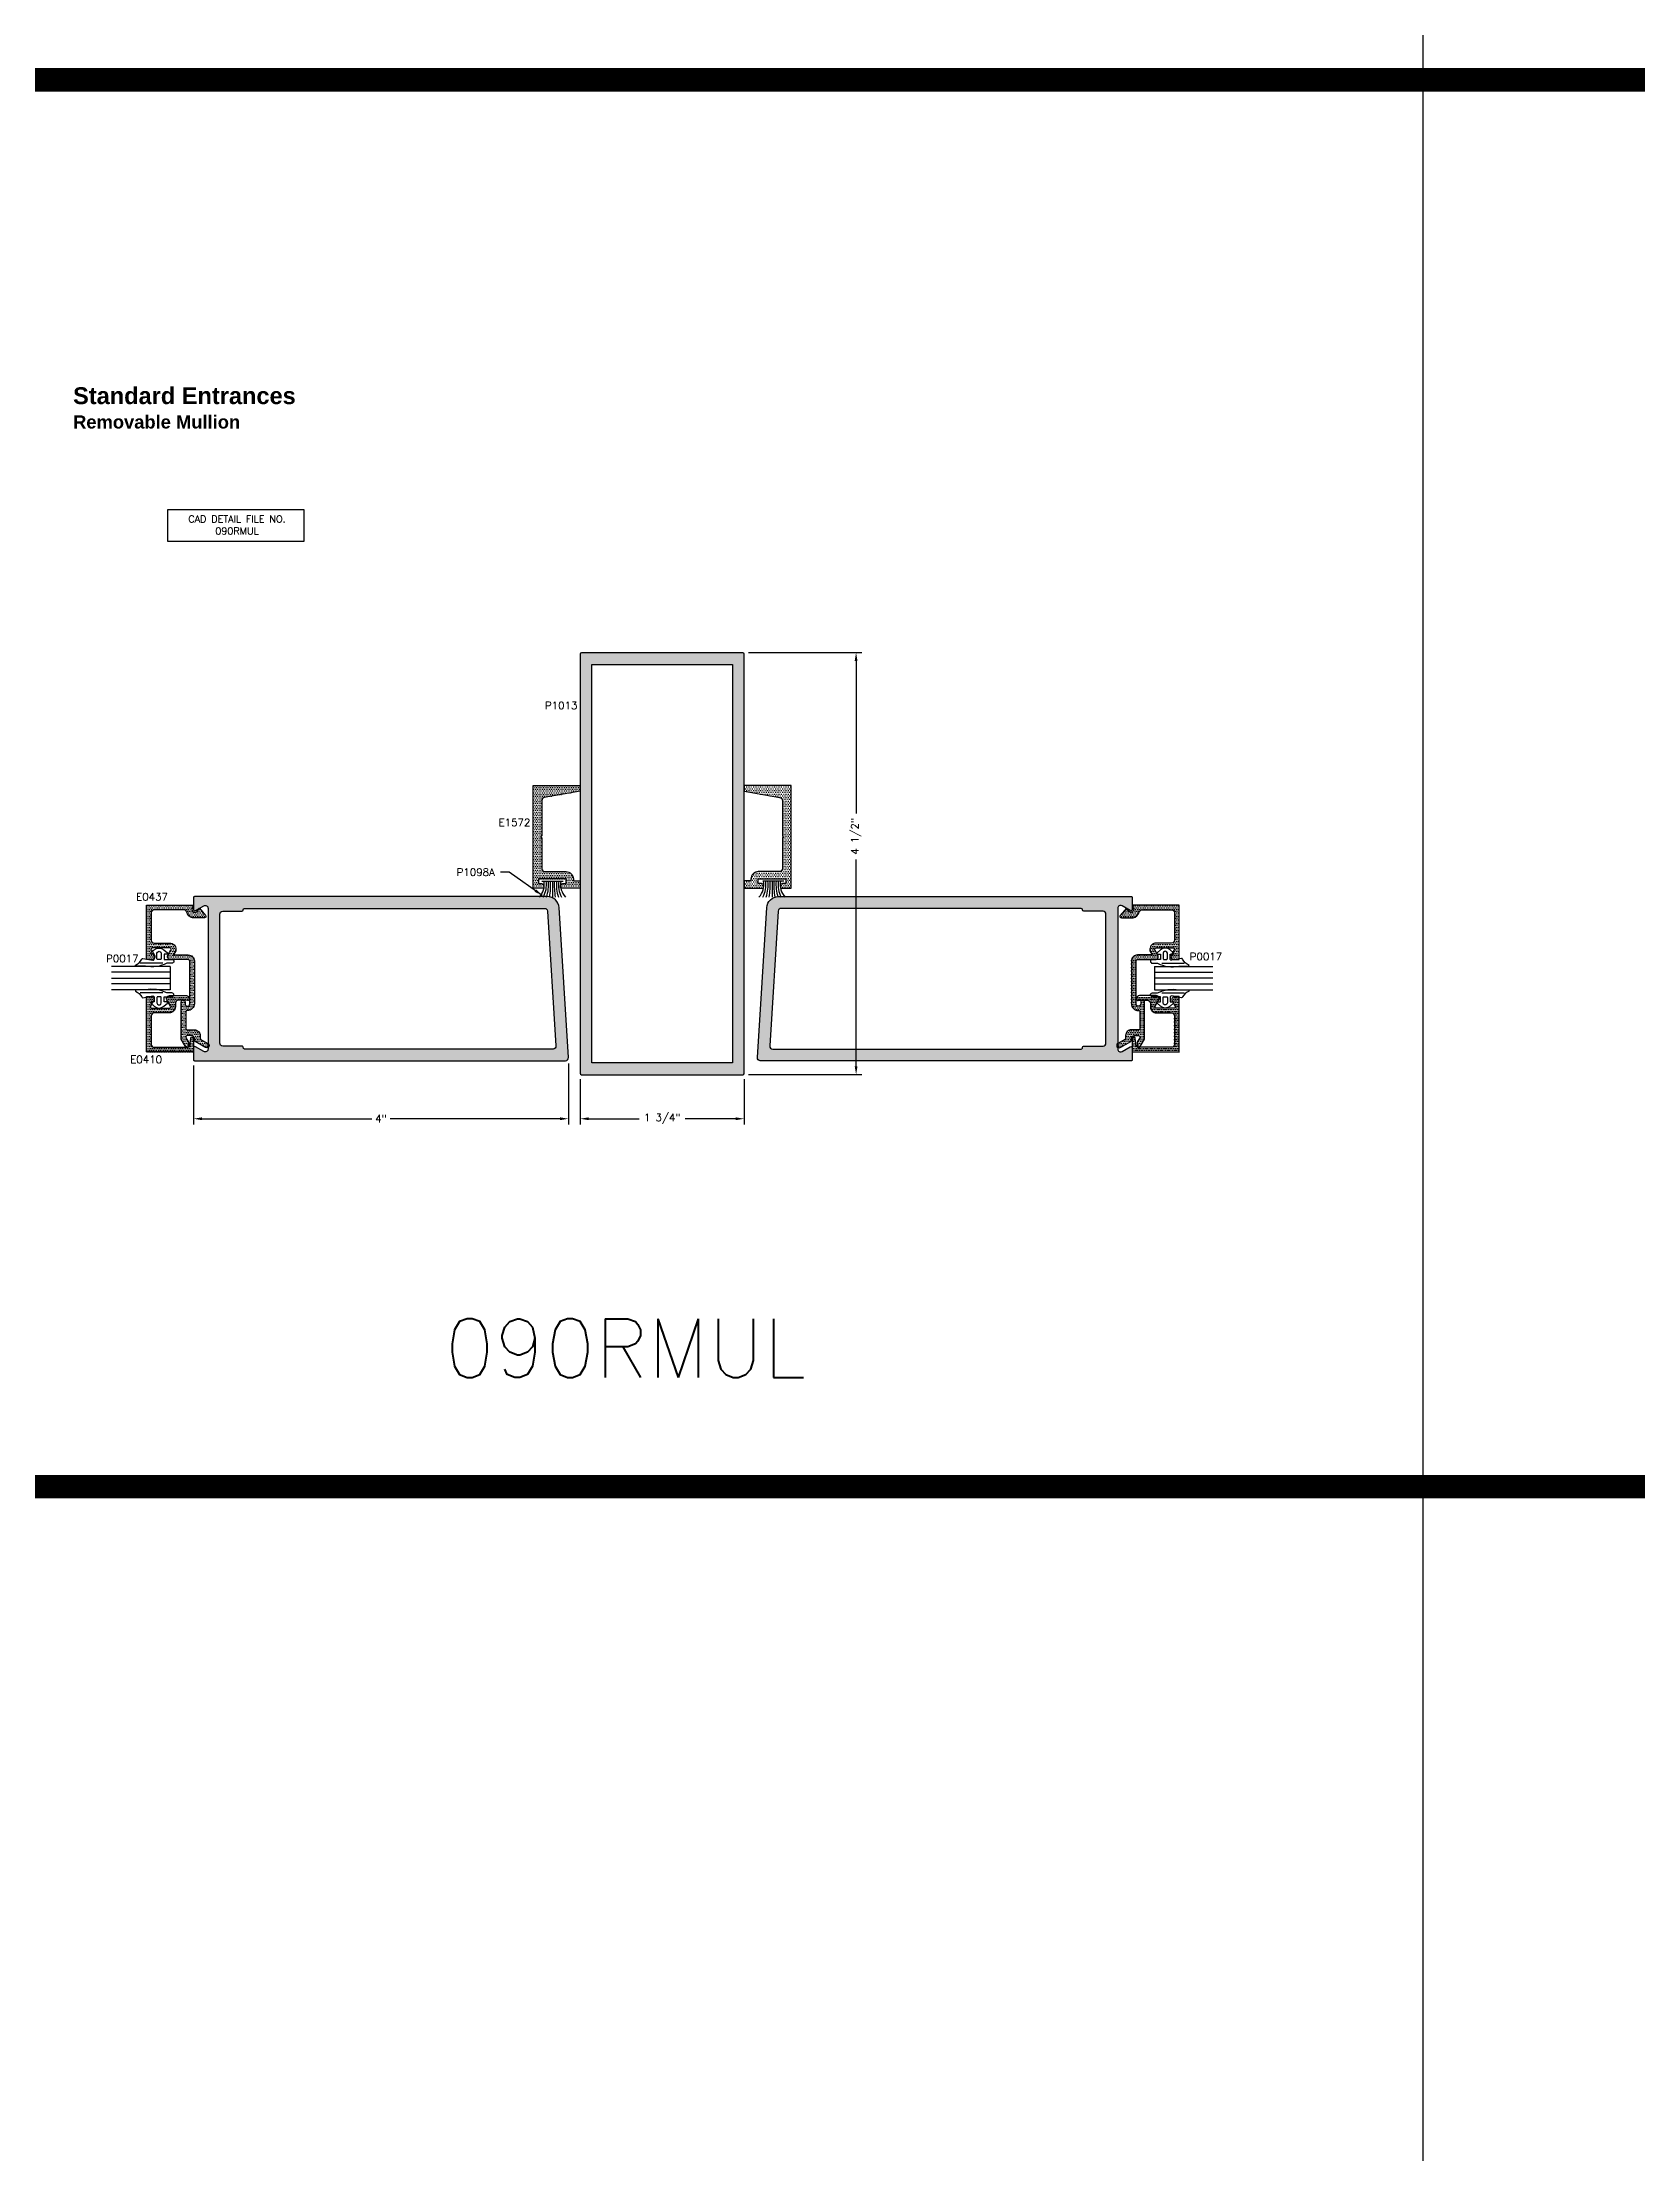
# Model space of a CAD drawing. Extents: x 0 to 130, y 0 to 90.
# Drawn here: x 76.18 to 93.2, y 22.76 to 45.28 of the extents above; entities that cross this region are included whole.
import ezdxf

# ---------------------------------------------------------------- set-up
doc = ezdxf.new("R2010")
doc.units = 0
doc.header["$MEASUREMENT"] = 0
doc.header["$PDMODE"] = 3
doc.layers.get('0').update_dxf_attribs({"linetype": 'CONTINUOUS'})
doc.layers.get('DEFPOINTS').update_dxf_attribs({"linetype": 'CONTINUOUS'})
for name, color, linetype in [('R-ANNO-DIMS', 3, 'CONTINUOUS'), ('R-ANNO-TEXT', 6, 'CONTINUOUS'), ('R-DET1', 4, 'CONTINUOUS'), ('R-DET2', 2, 'CONTINUOUS'), ('R-OTLN', 1, 'CONTINUOUS'), ('R-PAT1', 5, 'CONTINUOUS'), ('TITLE', 7, 'CONTINUOUS')]:
    doc.layers.add(name, color=color, linetype=linetype)
doc.styles.get("Standard").update_dxf_attribs({"font": 'simplex'})
doc.dimstyles.new('1X', dxfattribs={"dimscale": 0, "dimtxt": 0.08, "dimasz": 0.09, "dimexe": 0.062, "dimexo": 0.062, "dimgap": 0.045, "dimtad": 0, "dimdec": 4, "dimzin": 4, "dimtxsty": 'STANDARD', "dimcen": 0, "dimazin": 3, "dimtp": 0.02, "dimtfac": 1, "dimtdec": 4, "dimtofl": 0, "dimtmove": 0, "dimatfit": 3, "dimtolj": 1, "dimtzin": 4})
pattern_1 = [(0, (75.760703, 30.87664), (0.009375, 0.01875), [0, -0.01875])]

# ---------------------------------------------------------------- blocks, each defined once
blk = doc.blocks.new('*D145')
at = {"layer": 'DEFPOINTS', "color": 0}
for p in [(83.653, 38.771), (84.861, 38.771), (83.653, 34.271)]:
    blk.add_point(p, dxfattribs=at)
at = {"layer": 'R-ANNO-DIMS', "color": 0}
for p, q in [((83.715, 38.771), (84.923, 38.771)), ((84.861, 38.681), (84.861, 37.057)), ((84.861, 34.361), (84.861, 36.567)), ((83.715, 34.271), (84.923, 34.271))]:
    blk.add_line(p, q, dxfattribs=at)
for points in [[(84.846, 38.681), (84.876, 38.681), (84.861, 38.771)], [(84.846, 34.361), (84.876, 34.361), (84.861, 34.271)]]:
    blk.add_solid(points, dxfattribs=at)
at = {"layer": 'R-ANNO-DIMS', "color": 0, "insert": (84.861, 36.812), "char_height": 0.08, "attachment_point": 5, "rotation": 90}
blk.add_mtext('\\A1;4 1/2"', dxfattribs=at)
blk = doc.blocks.new('*D147')
at = {"layer": 'DEFPOINTS', "color": 0}
for p in [(81.793, 34.452), (77.793, 34.43), (81.793, 33.801)]:
    blk.add_point(p, dxfattribs=at)
at = {"layer": 'R-ANNO-DIMS', "color": 0}
for p, q in [((77.793, 34.368), (77.793, 33.739)), ((81.793, 34.39), (81.793, 33.739)), ((77.883, 33.801), (79.694, 33.801)), ((81.703, 33.801), (79.891, 33.801))]:
    blk.add_line(p, q, dxfattribs=at)
for points in [[(77.883, 33.816), (77.883, 33.786), (77.793, 33.801)], [(81.703, 33.816), (81.703, 33.786), (81.793, 33.801)]]:
    blk.add_solid(points, dxfattribs=at)
at = {"layer": 'R-ANNO-DIMS', "color": 0, "insert": (79.793, 33.801), "char_height": 0.08, "attachment_point": 5}
blk.add_mtext('\\A1;4"', dxfattribs=at)
blk = doc.blocks.new('*D146')
at = {"layer": 'DEFPOINTS', "color": 0}
for p in [(81.918, 34.286), (83.668, 34.286), (83.668, 33.801)]:
    blk.add_point(p, dxfattribs=at)
at = {"layer": 'R-ANNO-DIMS', "color": 0}
for p, q in [((81.918, 34.224), (81.918, 33.739)), ((83.668, 34.224), (83.668, 33.739)), ((82.008, 33.801), (82.548, 33.801)), ((83.578, 33.801), (83.038, 33.801))]:
    blk.add_line(p, q, dxfattribs=at)
for points in [[(82.008, 33.816), (82.008, 33.786), (81.918, 33.801)], [(83.578, 33.816), (83.578, 33.786), (83.668, 33.801)]]:
    blk.add_solid(points, dxfattribs=at)
at = {"layer": 'R-ANNO-DIMS', "color": 0, "insert": (82.793, 33.801), "char_height": 0.08, "attachment_point": 5}
blk.add_mtext('\\A1;1 3/4"', dxfattribs=at)

msp = doc.modelspace()

# ---------------------------------------------------------------- hatches: boundary and pattern name
at = {"layer": 'R-OTLN'}
h = msp.add_hatch(dxfattribs=at)
h.set_pattern_fill('DOTS', color=5, scale=0.3, style=0)
h.set_pattern_definition([(0, (75.170372, 30.583555), (0.009375, 0.01875), [0, -0.01875])])
edge = h.paths.add_edge_path()
edge.add_line((81.5294689, 36.28512), (81.5294689, 36.2611198))
edge.add_line((81.5294689, 36.2611198), (81.416469, 36.2611198))
edge.add_line((81.416469, 36.2611198), (81.416469, 37.3541198))
edge.add_line((81.416469, 37.3541198), (81.916469, 37.3541198))
edge.add_line((81.916469, 37.3541198), (81.916469, 37.2921198))
edge.add_line((81.916469, 37.2921198), (81.5350859, 37.2248706))
edge.add_arc((81.5404691, 37.1943416), 0.031, 100.00020678, 180)
edge.add_line((81.5094692, 37.1943416), (81.5094691, 36.8171196))
edge.add_line((81.5094691, 36.8171196), (81.4994691, 36.8071193))
edge.add_line((81.4994691, 36.8071193), (81.5094695, 36.7971191))
edge.add_line((81.5094695, 36.7971191), (81.5094691, 36.467119))
edge.add_arc((81.5404691, 36.467119), 0.031, 179.99993055, 270)
edge.add_line((81.5404691, 36.436119), (81.7674691, 36.436119))
edge.add_arc((81.767469, 36.3581191), 0.0779999, -0.00007346, 89.99992654, ccw=False)
edge.add_line((81.8454689, 36.358119), (81.8454689, 36.3391189))
edge.add_line((81.8454689, 36.3391189), (81.916469, 36.3391189))
edge.add_line((81.916469, 36.3391189), (81.916469, 36.2611198))
edge.add_line((81.916469, 36.2611198), (81.709469, 36.2611198))
edge.add_line((81.709469, 36.2611198), (81.709469, 36.28512))
edge.add_arc((81.7324684, 36.2851194), 0.0229994, 89.99851774, 179.99851774, ccw=False)
edge.add_line((81.732469, 36.3081188), (81.7674691, 36.3081188))
edge.add_line((81.7674691, 36.3081188), (81.7674691, 36.3581199))
edge.add_line((81.7674691, 36.3581199), (81.472469, 36.3581199))
edge.add_line((81.472469, 36.3581199), (81.472469, 36.3081188))
edge.add_line((81.472469, 36.3081188), (81.5064689, 36.3081188))
edge.add_arc((81.506471, 36.2851208), 0.022998, -0.00209623, 90.00506074, ccw=False)
h = msp.add_hatch(dxfattribs=at)
h.set_pattern_fill('DOTS', color=5, scale=0.3, style=0)
h.set_pattern_definition([(180, (94.650294, 29.969933), (-0.009375, 0.01875), [0, -0.01875])])
edge = h.paths.add_edge_path()
edge.add_line((84.0545222, 36.28512), (84.0545222, 36.2611198))
edge.add_line((84.0545222, 36.2611198), (84.1675221, 36.2611198))
edge.add_line((84.1675221, 36.2611198), (84.1675221, 37.3541198))
edge.add_line((84.1675221, 37.3541198), (83.6675221, 37.3541198))
edge.add_line((83.6675221, 37.3541198), (83.6675221, 37.2921198))
edge.add_line((83.6675221, 37.2921198), (84.0489052, 37.2248706))
edge.add_arc((84.043522, 37.1943416), 0.031, 0, 79.99979322, ccw=False)
edge.add_line((84.074522, 37.1943416), (84.074522, 36.8171196))
edge.add_line((84.074522, 36.8171196), (84.084522, 36.8071193))
edge.add_line((84.084522, 36.8071193), (84.0745216, 36.7971191))
edge.add_line((84.0745216, 36.7971191), (84.074522, 36.467119))
edge.add_arc((84.043522, 36.467119), 0.031, -90, 0.00006945, ccw=False)
edge.add_line((84.043522, 36.436119), (83.816522, 36.436119))
edge.add_arc((83.8165221, 36.3581191), 0.0779999, 90.00007346, 180.00007346)
edge.add_line((83.7385222, 36.358119), (83.7385222, 36.3391189))
edge.add_line((83.7385222, 36.3391189), (83.6675221, 36.3391189))
edge.add_line((83.6675221, 36.3391189), (83.6675221, 36.2611198))
edge.add_line((83.6675221, 36.2611198), (83.8745221, 36.2611198))
edge.add_line((83.8745221, 36.2611198), (83.8745221, 36.28512))
edge.add_arc((83.8515227, 36.2851194), 0.0229994, 0.00148226, 90.00148226)
edge.add_line((83.8515221, 36.3081188), (83.816522, 36.3081188))
edge.add_line((83.816522, 36.3081188), (83.816522, 36.3581199))
edge.add_line((83.816522, 36.3581199), (84.1115221, 36.3581199))
edge.add_line((84.1115221, 36.3581199), (84.1115221, 36.3081188))
edge.add_line((84.1115221, 36.3081188), (84.0775222, 36.3081188))
edge.add_arc((84.0775202, 36.2851208), 0.022998, 89.99493926, 180.00209623)
at = {"layer": 'R-PAT1'}
h = msp.add_hatch(dxfattribs=at)
h.set_pattern_fill('DOTS', color=256, scale=0.3, style=0)
h.set_pattern_definition(pattern_1)
edge = h.paths.add_edge_path()
edge.add_line((81.9325221, 34.2706398), (83.6525221, 34.2706398))
edge.add_arc((83.6524995, 34.2856624), 0.0150226, 270.086122, 359.913878)
edge.add_line((83.6675221, 34.2856398), (83.6675221, 38.7556398))
edge.add_arc((83.6524995, 38.7556173), 0.0150226, 0.086122, 89.913878)
edge.add_line((83.6525221, 38.7706398), (81.9325221, 38.7706398))
edge.add_arc((81.9325447, 38.7556173), 0.0150226, 90.086122, 179.913878)
edge.add_line((81.9175221, 38.7556398), (81.9175221, 34.2856398))
edge.add_arc((81.9325447, 34.2856624), 0.0150226, 180.086122, 269.913878)
h.paths.add_polyline_path([(82.0425221, 34.3956398), (82.0425221, 38.5206398), (82.0425221, 38.6456398), (83.5425221, 38.6456398), (83.5425221, 34.3956398)], flags=16)
h = msp.add_hatch(dxfattribs=at)
h.set_pattern_fill('DOTS', color=256, scale=0.3, style=0)
h.set_pattern_definition(pattern_1)
edge = h.paths.add_edge_path()
edge.add_arc((77.6823273, 35.048083), 0.02, 0, 82.57678089, ccw=False)
edge.add_line((77.7023273, 35.048083), (77.7023271, 35.026084))
edge.add_arc((77.7273271, 35.026084), 0.025, 180, 359.99770817)
edge.add_line((77.7523271, 35.026083), (77.7523272, 35.2565027))
edge.add_line((77.7523272, 35.2565027), (77.7523274, 35.4830003))
edge.add_arc((77.7373274, 35.4830003), 0.015, 0, 90)
edge.add_line((77.7373274, 35.4980003), (77.5468214, 35.4980018))
edge.add_arc((77.5468214, 35.5290018), 0.031, 150.00001154, 270, ccw=False)
edge.add_line((77.5199746, 35.5445018), (77.5523063, 35.6005003))
edge.add_arc((77.539316, 35.6080003), 0.0149999, 329.99984519, 450)
edge.add_line((77.539316, 35.6230002), (77.3573272, 35.6230003))
edge.add_arc((77.3573272, 35.6080003), 0.015, 90, 210.00005931)
edge.add_line((77.3443368, 35.6005003), (77.3766682, 35.5445019))
edge.add_arc((77.3498213, 35.5290018), 0.0310001, -90, 30.00000695, ccw=False)
edge.add_line((77.3498213, 35.4980017), (77.2923272, 35.4980035))
edge.add_line((77.2923272, 35.4980035), (77.2923272, 36.079001))
edge.add_line((77.2923272, 36.079001), (77.7923272, 36.079001))
edge.add_line((77.7923272, 36.079001), (77.7785412, 36.044508))
edge.add_arc((77.8073273, 36.0330034), 0.0309999, 158.21539075, 322.52509165)
edge.add_line((77.8319294, 36.0141426), (77.8559547, 36.045096))
edge.add_line((77.8559547, 36.045096), (77.9209419, 35.9676455))
edge.add_arc((77.9094522, 35.9580026), 0.015, -90, 40.00530513, ccw=False)
edge.add_line((77.9094522, 35.9430026), (77.7838865, 35.943006))
edge.add_arc((77.8073272, 36.0330032), 0.0929999, 196.39486198, 255.4011381, ccw=False)
edge.add_arc((77.6883693, 35.9980035), 0.031, 16.39498077, 90)
edge.add_line((77.6883693, 36.0290035), (77.373327, 36.0290035))
edge.add_arc((77.373327, 35.9980035), 0.031, 90, 179.99998152)
edge.add_line((77.342327, 35.9980035), (77.342327, 35.704001))
edge.add_arc((77.373327, 35.704001), 0.031, 180, 270.00003697)
edge.add_line((77.373327, 35.673001), (77.539316, 35.6730003))
edge.add_arc((77.539316, 35.6080003), 0.065, -0.245403, 90, ccw=False)
edge.add_line((77.6043154, 35.6077219), (77.604316, 35.5905824))
edge.add_line((77.604316, 35.5905824), (77.5797325, 35.5480028))
edge.add_line((77.5797325, 35.5480028), (77.7373271, 35.5480003))
edge.add_arc((77.7373271, 35.4830003), 0.065, 0, 90, ccw=False)
edge.add_line((77.8023271, 35.4830003), (77.8023275, 35.026084))
edge.add_arc((77.7323273, 35.026084), 0.0700002, -93.37231972, 0, ccw=False)
edge.add_arc((77.7273303, 34.9412276), 0.0150032, 86.6400626, 179.99474429)
edge.add_line((77.7123271, 34.941229), (77.7123272, 34.764002))
edge.add_arc((77.7273271, 34.764002), 0.0149999, 180, 270)
edge.add_line((77.7273271, 34.7490021), (77.8023272, 34.749003))
edge.add_arc((77.8023272, 34.687003), 0.062, 0, 90, ccw=False)
edge.add_line((77.8643272, 34.687003), (77.8643273, 34.659945))
edge.add_arc((77.8793273, 34.659945), 0.015, 180, 239.99927222)
edge.add_line((77.8718271, 34.6469547), (77.9467095, 34.6037207))
edge.add_arc((77.9343272, 34.582003), 0.0249996, -120.33879134, 60.31040868, ccw=False)
edge.add_line((77.9216996, 34.560427), (77.8098271, 34.6250127))
edge.add_arc((77.8173273, 34.638003), 0.015, 180, 239.99927222, ccw=False)
edge.add_line((77.8023273, 34.638003), (77.8023273, 34.656001))
edge.add_arc((77.7713273, 34.656001), 0.031, 360, 450)
edge.add_line((77.7713273, 34.687001), (77.725328, 34.686999))
edge.add_arc((77.725328, 34.672), 0.014999, 90, 209.99977284)
edge.add_line((77.7123384, 34.6645006), (77.7403272, 34.616019))
edge.add_line((77.7403272, 34.616019), (77.7403273, 34.572001))
edge.add_arc((77.7253273, 34.572001), 0.015, -150.00003618, 0, ccw=False)
edge.add_line((77.7123369, 34.564501), (77.6623276, 34.651122))
edge.add_line((77.6623276, 34.651122), (77.6623276, 35.048083))
edge.add_arc((77.6823273, 35.048083), 0.0199996, 82.57678089, 180, ccw=False)
h = msp.add_hatch(dxfattribs=at)
h.set_pattern_fill('DOTS', color=256, scale=0.3, style=0)
h.set_pattern_definition(pattern_1)
edge = h.paths.add_edge_path()
edge.add_line((81.5677861, 36.1695337), (77.8025861, 36.1695337))
edge.add_arc((77.8025861, 36.1595337), 0.01, 90, 180)
edge.add_line((77.7925861, 36.1595337), (77.7925861, 36.0340337))
edge.add_arc((77.8075861, 36.0340241), 0.015, 179.96327194, 299.9999932)
edge.add_line((77.8150861, 36.0210337), (77.9020861, 36.0712337))
edge.add_arc((77.9175861, 36.0443869), 0.031, 0.08655049, 119.99996226, ccw=False)
edge.add_line((77.9485861, 36.0444337), (77.9485861, 34.5446337))
edge.add_arc((77.9175861, 34.5445805), 0.031, -119.99995136, 0.09825265, ccw=False)
edge.add_line((77.9020861, 34.5177337), (77.8150861, 34.5680337))
edge.add_arc((77.8075861, 34.5550433), 0.015, 60.0000068, 180.03672806)
edge.add_line((77.7925861, 34.5550337), (77.7925861, 34.4295337))
edge.add_arc((77.8025861, 34.4295337), 0.01, 180, 270)
edge.add_line((77.8025861, 34.4195337), (81.7615824, 34.4195337))
edge.add_arc((81.7615824, 34.4505337), 0.031, 270, 363.57434888)
edge.add_line((81.7925221, 34.4524663), (81.6925861, 36.0523337))
edge.add_arc((81.5677701, 36.0444703), 0.1250634, 3.6048584, 89.99270236)
edge = h.paths.add_edge_path(flags=16)
edge.add_arc((78.1045861, 34.6065337), 0.031, 180, 270, ccw=False)
edge.add_line((78.0735861, 34.6065337), (78.0735861, 35.9825337))
edge.add_arc((78.1045861, 35.9825337), 0.031, 90, 180, ccw=False)
edge.add_line((78.1045861, 36.0135337), (78.3085861, 36.0135337))
edge.add_arc((78.3085635, 36.0285563), 0.0150226, 270.086122, 359.913878)
edge.add_line((78.3235861, 36.0285337), (78.3235861, 36.0295337))
edge.add_arc((78.3386086, 36.0295111), 0.0150226, 90.086122, 179.913878, ccw=False)
edge.add_line((78.3385861, 36.0445337), (81.5386628, 36.0445337))
edge.add_arc((81.5386628, 36.0135337), 0.031, 3.57584873, 90, ccw=False)
edge.add_line((81.5696025, 36.0154671), (81.6594652, 34.5774671))
edge.add_arc((81.6285256, 34.5755337), 0.031, -90, 3.57584873, ccw=False)
edge.add_line((81.6285256, 34.5445337), (78.3385861, 34.5445337))
edge.add_arc((78.3386077, 34.5595626), 0.015029, 178.20394792, 269.91767018, ccw=False)
edge.add_arc((78.3085645, 34.5605047), 0.015029, 358.20394792, 449.91767018)
edge.add_line((78.3085861, 34.5755337), (78.1045861, 34.5755337))
h = msp.add_hatch(dxfattribs=at)
h.set_pattern_fill('DOTS', color=256, scale=0.3, style=0)
h.set_pattern_definition(pattern_1)
edge = h.paths.add_edge_path()
edge.add_line((84.0323218, 36.1695337), (87.7975218, 36.1695337))
edge.add_arc((87.7975218, 36.1595337), 0.01, 0, 90, ccw=False)
edge.add_line((87.8075218, 36.1595337), (87.8075218, 36.0340337))
edge.add_arc((87.7925218, 36.0340241), 0.015, -119.9999932, 0.03672806, ccw=False)
edge.add_line((87.7850218, 36.0210337), (87.6980218, 36.0712337))
edge.add_arc((87.6825218, 36.0443869), 0.031, 60.00003774, 179.91344951)
edge.add_line((87.6515218, 36.0444337), (87.6515218, 34.5446337))
edge.add_arc((87.6825218, 34.5445805), 0.031, 179.90174735, 299.99995136)
edge.add_line((87.6980218, 34.5177337), (87.7850218, 34.5680337))
edge.add_arc((87.7925218, 34.5550433), 0.015, -0.03672806, 119.9999932, ccw=False)
edge.add_line((87.8075218, 34.5550337), (87.8075218, 34.4295337))
edge.add_arc((87.7975218, 34.4295337), 0.01, 270, 360, ccw=False)
edge.add_line((87.7975218, 34.4195337), (83.8385255, 34.4195337))
edge.add_arc((83.8385255, 34.4505337), 0.031, 176.42565112, 270, ccw=False)
edge.add_line((83.8075858, 34.4524663), (83.9075218, 36.0523337))
edge.add_arc((84.0323378, 36.0444703), 0.1250634, 90.00729764, 176.3951416, ccw=False)
edge = h.paths.add_edge_path(flags=16)
edge.add_arc((87.4955218, 34.6065337), 0.031, 270, 360)
edge.add_line((87.5265218, 34.6065337), (87.5265218, 35.9825337))
edge.add_arc((87.4955218, 35.9825337), 0.031, 0, 90)
edge.add_line((87.4955218, 36.0135337), (87.2915218, 36.0135337))
edge.add_arc((87.2915444, 36.0285563), 0.0150226, 180.086122, 269.913878, ccw=False)
edge.add_line((87.2765218, 36.0285337), (87.2765218, 36.0295337))
edge.add_arc((87.2614993, 36.0295111), 0.0150226, 0.086122, 89.913878)
edge.add_line((87.2615218, 36.0445337), (84.0614451, 36.0445337))
edge.add_arc((84.0614451, 36.0135337), 0.031, 90, 176.42415127)
edge.add_line((84.0305054, 36.0154671), (83.9406427, 34.5774671))
edge.add_arc((83.9715823, 34.5755337), 0.031, 176.42415127, 270)
edge.add_line((83.9715823, 34.5445337), (87.2615218, 34.5445337))
edge.add_arc((87.2615002, 34.5595626), 0.015029, 270.08232982, 361.79605208)
edge.add_arc((87.2915434, 34.5605047), 0.015029, 90.08232982, 181.79605208, ccw=False)
edge.add_line((87.2915218, 34.5755337), (87.4955218, 34.5755337))
h = msp.add_hatch(dxfattribs=at)
h.set_pattern_fill('DOTS', color=256, scale=0.3, style=0)
h.set_pattern_definition(pattern_1)
edge = h.paths.add_edge_path()
edge.add_arc((87.9177806, 35.048083), 0.02, 97.42321911, 180)
edge.add_line((87.8977806, 35.048083), (87.8977808, 35.026084))
edge.add_arc((87.8727808, 35.026084), 0.025, -179.99770817, 0, ccw=False)
edge.add_line((87.8477808, 35.026083), (87.8477807, 35.2565027))
edge.add_line((87.8477807, 35.2565027), (87.8477805, 35.4830003))
edge.add_arc((87.8627805, 35.4830003), 0.015, 90, 180, ccw=False)
edge.add_line((87.8627805, 35.4980003), (88.0532865, 35.4980018))
edge.add_arc((88.0532865, 35.5290018), 0.031, 270, 389.99998846)
edge.add_line((88.0801333, 35.5445018), (88.0478016, 35.6005003))
edge.add_arc((88.0607919, 35.6080003), 0.0149999, 90, 210.00015481, ccw=False)
edge.add_line((88.0607919, 35.6230002), (88.2427807, 35.6230003))
edge.add_arc((88.2427807, 35.6080003), 0.015, -30.00005931, 90, ccw=False)
edge.add_line((88.2557711, 35.6005003), (88.2234397, 35.5445019))
edge.add_arc((88.2502866, 35.5290018), 0.0310001, 149.99999305, 270)
edge.add_line((88.2502866, 35.4980017), (88.3077807, 35.4980035))
edge.add_line((88.3077807, 35.4980035), (88.3077807, 36.079001))
edge.add_line((88.3077807, 36.079001), (87.8077807, 36.079001))
edge.add_line((87.8077807, 36.079001), (87.8215667, 36.044508))
edge.add_arc((87.7927806, 36.0330034), 0.0309999, -142.52509165, 21.78460925, ccw=False)
edge.add_line((87.7681785, 36.0141426), (87.7441532, 36.045096))
edge.add_line((87.7441532, 36.045096), (87.679166, 35.9676455))
edge.add_arc((87.6906557, 35.9580026), 0.015, 139.99469487, 270)
edge.add_line((87.6906557, 35.9430026), (87.8162214, 35.943006))
edge.add_arc((87.7927807, 36.0330032), 0.0929999, 284.5988619, 343.60513802)
edge.add_arc((87.9117386, 35.9980035), 0.031, 90, 163.60501923, ccw=False)
edge.add_line((87.9117386, 36.0290035), (88.2267809, 36.0290035))
edge.add_arc((88.2267809, 35.9980035), 0.031, 0.00001848, 90, ccw=False)
edge.add_line((88.2577809, 35.9980035), (88.2577809, 35.704001))
edge.add_arc((88.2267809, 35.704001), 0.031, -90.00003697, 0, ccw=False)
edge.add_line((88.2267809, 35.673001), (88.0607919, 35.6730003))
edge.add_arc((88.0607919, 35.6080003), 0.065, 90, 180.245403)
edge.add_line((87.9957925, 35.6077219), (87.9957919, 35.5905824))
edge.add_line((87.9957919, 35.5905824), (88.0203754, 35.5480028))
edge.add_line((88.0203754, 35.5480028), (87.8627808, 35.5480003))
edge.add_arc((87.8627808, 35.4830003), 0.065, 90, 180)
edge.add_line((87.7977808, 35.4830003), (87.7977804, 35.026084))
edge.add_arc((87.8677806, 35.026084), 0.0700002, 180, 273.37231972)
edge.add_arc((87.8727776, 34.9412276), 0.0150032, 0.00525571, 93.3599374, ccw=False)
edge.add_line((87.8877808, 34.941229), (87.8877807, 34.764002))
edge.add_arc((87.8727808, 34.764002), 0.0149999, -90, 0, ccw=False)
edge.add_line((87.8727808, 34.7490021), (87.7977807, 34.749003))
edge.add_arc((87.7977807, 34.687003), 0.062, 90, 180)
edge.add_line((87.7357807, 34.687003), (87.7357806, 34.659945))
edge.add_arc((87.7207806, 34.659945), 0.015, -59.99927222, 0, ccw=False)
edge.add_line((87.7282808, 34.6469547), (87.6533984, 34.6037207))
edge.add_arc((87.6657807, 34.582003), 0.0249996, 119.68959132, 300.33879134)
edge.add_line((87.6784083, 34.560427), (87.7902808, 34.6250127))
edge.add_arc((87.7827806, 34.638003), 0.015, 300.00072778, 360)
edge.add_line((87.7977806, 34.638003), (87.7977806, 34.656001))
edge.add_arc((87.8287806, 34.656001), 0.031, 90, 180, ccw=False)
edge.add_line((87.8287806, 34.687001), (87.8747799, 34.686999))
edge.add_arc((87.8747799, 34.672), 0.014999, -29.99977284, 90, ccw=False)
edge.add_line((87.8877695, 34.6645006), (87.8597807, 34.616019))
edge.add_line((87.8597807, 34.616019), (87.8597806, 34.572001))
edge.add_arc((87.8747806, 34.572001), 0.015, 180, 330.00003618)
edge.add_line((87.887771, 34.564501), (87.9377803, 34.651122))
edge.add_line((87.9377803, 34.651122), (87.9377803, 35.048083))
edge.add_arc((87.9177806, 35.048083), 0.0199996, 0, 97.42321911)
h = msp.add_hatch(dxfattribs=at)
h.set_pattern_fill('DOTS', color=256, scale=0.3, style=0)
h.set_pattern_definition(pattern_1)
edge = h.paths.add_edge_path()
edge.add_line((77.7521808, 34.575869), (77.7626982, 34.661525))
edge.add_arc((77.7775863, 34.659697), 0.0149999, 0, 173.00015582, ccw=False)
edge.add_line((77.7925862, 34.659697), (77.7925861, 34.512698))
edge.add_line((77.7925861, 34.512698), (77.2925861, 34.512698))
edge.add_line((77.2925861, 34.512698), (77.2925861, 35.1036974))
edge.add_line((77.2925861, 35.1036974), (77.3398926, 35.103699))
edge.add_arc((77.3398926, 35.072699), 0.031, -30.00000695, 90, ccw=False)
edge.add_line((77.3667394, 35.057199), (77.3344077, 35.001197))
edge.add_arc((77.347398, 34.993697), 0.015, 150.00001708, 269.9999618)
edge.add_line((77.347398, 34.978697), (77.5345476, 34.978697))
edge.add_arc((77.5345476, 34.993697), 0.015, 270, 389.99996382)
edge.add_line((77.5475379, 35.001197), (77.5094328, 35.0671971))
edge.add_arc((77.5362795, 35.0826974), 0.0310001, 90, 210.00062871, ccw=False)
edge.add_line((77.5362795, 35.1136975), (77.7165859, 35.1136974))
edge.add_arc((77.7165859, 35.0826974), 0.031, 0, 90, ccw=False)
edge.add_line((77.7475859, 35.0826974), (77.747586, 35.075312))
edge.add_arc((77.7325862, 35.075312), 0.0149998, -98.05026129, 0, ccw=False)
edge.add_line((77.7304856, 35.06046), (77.7075861, 35.063696))
edge.add_line((77.7075861, 35.063696), (77.6305473, 35.063698))
edge.add_arc((77.6305473, 35.032698), 0.031, 90, 180)
edge.add_line((77.5995473, 35.032698), (77.5995475, 34.993886))
edge.add_arc((77.5345476, 34.993697), 0.0650002, -90.13081044, 0.1665988, ccw=False)
edge.add_line((77.5343992, 34.928697), (77.3735859, 34.928696))
edge.add_arc((77.3735859, 34.897696), 0.031, 90, 180)
edge.add_line((77.3425859, 34.897696), (77.3425859, 34.593699))
edge.add_arc((77.3735859, 34.593699), 0.031, 180, 270)
edge.add_line((77.3735859, 34.562699), (77.7372926, 34.562696))
edge.add_arc((77.7372926, 34.577696), 0.015, 270, 353.00015582)
h = msp.add_hatch(dxfattribs=at)
h.set_pattern_fill('DOTS', color=256, scale=0.3, style=0)
h.set_pattern_definition(pattern_1)
edge = h.paths.add_edge_path()
edge.add_line((87.8479271, 34.575869), (87.8374097, 34.661525))
edge.add_arc((87.8225216, 34.659697), 0.0149999, 6.99984418, 180)
edge.add_line((87.8075217, 34.659697), (87.8075218, 34.512698))
edge.add_line((87.8075218, 34.512698), (88.3075218, 34.512698))
edge.add_line((88.3075218, 34.512698), (88.3075218, 35.1036974))
edge.add_line((88.3075218, 35.1036974), (88.2602153, 35.103699))
edge.add_arc((88.2602153, 35.072699), 0.031, 90, 210.00000695)
edge.add_line((88.2333685, 35.057199), (88.2657002, 35.001197))
edge.add_arc((88.2527099, 34.993697), 0.015, -89.9999618, 29.99998292, ccw=False)
edge.add_line((88.2527099, 34.978697), (88.0655603, 34.978697))
edge.add_arc((88.0655603, 34.993697), 0.015, 150.00003618, 270, ccw=False)
edge.add_line((88.05257, 35.001197), (88.0906751, 35.0671971))
edge.add_arc((88.0638284, 35.0826974), 0.0310001, 329.99937129, 450)
edge.add_line((88.0638284, 35.1136975), (87.883522, 35.1136974))
edge.add_arc((87.883522, 35.0826974), 0.031, 90, 180)
edge.add_line((87.852522, 35.0826974), (87.8525219, 35.075312))
edge.add_arc((87.8675217, 35.075312), 0.0149998, 180, 278.05026129)
edge.add_line((87.8696223, 35.06046), (87.8925218, 35.063696))
edge.add_line((87.8925218, 35.063696), (87.9695606, 35.063698))
edge.add_arc((87.9695606, 35.032698), 0.031, 0, 90, ccw=False)
edge.add_line((88.0005606, 35.032698), (88.0005604, 34.993886))
edge.add_arc((88.0655603, 34.993697), 0.0650002, 179.8334012, 270.13081044)
edge.add_line((88.0657087, 34.928697), (88.226522, 34.928696))
edge.add_arc((88.226522, 34.897696), 0.031, 0, 90, ccw=False)
edge.add_line((88.257522, 34.897696), (88.257522, 34.593699))
edge.add_arc((88.226522, 34.593699), 0.031, -90, 0, ccw=False)
edge.add_line((88.226522, 34.562699), (87.8628153, 34.562696))
edge.add_arc((87.8628153, 34.577696), 0.015, 186.99984418, 270, ccw=False)

# ---------------------------------------------------------------- linework, layer by layer
at = {"layer": 'R-ANNO-TEXT'}
msp.add_lwpolyline([(77.5200993, 40.2974299), (78.9715793, 40.2974299), (78.9715793, 39.9553671), (77.5200993, 39.9553671)], close=True, dxfattribs=at)
at = {"layer": 'R-DET1'}
for points in [[(77.6849112, 35.0679154, -0.3767558748), (77.7023273, 35.048083), (77.7023271, 35.026084, 0.9999800002), (77.7523271, 35.026083), (77.7523272, 35.2565027), (77.7523274, 35.4830003, 0.4142135624), (77.7373274, 35.4980003), (77.5468214, 35.4980018, -0.5773502021), (77.5199746, 35.5445018), (77.5523063, 35.6005003, 0.5773511698), (77.539316, 35.6230002), (77.3573272, 35.6230003, 0.5773506143), (77.3443368, 35.6005003), (77.3766682, 35.5445019, -0.5773503096), (77.3498213, 35.4980017), (77.2923272, 35.4980035), (77.2923272, 36.079001), (77.7923272, 36.079001), (77.7785412, 36.044508, 0.8716619961), (77.8319294, 36.0141426), (77.8559547, 36.045096), (77.9209419, 35.9676455, -0.6371028041), (77.9094522, 35.9430026), (77.7838865, 35.943006, -0.2633073116), (77.7181088, 36.0067535, 0.3326800485), (77.6883693, 36.0290035), (77.373327, 36.0290035, 0.4142134679), (77.342327, 35.9980035), (77.342327, 35.704001, 0.4142137513), (77.373327, 35.673001), (77.539316, 35.6730003, -0.4154686076), (77.6043154, 35.6077219), (77.604316, 35.5905824), (77.5797325, 35.5480028), (77.7373271, 35.5480003, -0.4142135624), (77.8023271, 35.4830003), (77.8023275, 35.026084, -0.4315596713), (77.7282096, 34.956205, 0.4314683805), (77.7123271, 34.941229), (77.7123272, 34.764002, 0.4142135624), (77.7273271, 34.7490021), (77.8023272, 34.749003, -0.4142135624), (77.8643272, 34.687003), (77.8643273, 34.659945, 0.2679457889), (77.8718271, 34.6469547), (77.9467095, 34.6037207, -1.0056814477), (77.9216996, 34.560427), (77.8098271, 34.6250127, -0.2679457889), (77.8023273, 34.638003), (77.8023273, 34.656001, 0.4142135624), (77.7713273, 34.687001), (77.725328, 34.686999, 0.5773489476), (77.7123384, 34.6645006), (77.7403272, 34.616019), (77.7403273, 34.572001, -0.7673272388), (77.7123369, 34.564501), (77.6623276, 34.651122), (77.6623276, 35.048083, -0.4526903691), (77.6849112, 35.067915)], [(87.9151967, 35.0679154, 0.3767558748), (87.8977806, 35.048083), (87.8977808, 35.026084, -0.9999800002), (87.8477808, 35.026083), (87.8477807, 35.2565027), (87.8477805, 35.4830003, -0.4142135624), (87.8627805, 35.4980003), (88.0532865, 35.4980018, 0.5773502021), (88.0801333, 35.5445018), (88.0478016, 35.6005003, -0.5773511698), (88.0607919, 35.6230002), (88.2427807, 35.6230003, -0.5773506143), (88.2557711, 35.6005003), (88.2234397, 35.5445019, 0.5773503096), (88.2502866, 35.4980017), (88.3077807, 35.4980035), (88.3077807, 36.079001), (87.8077807, 36.079001), (87.8215667, 36.044508, -0.8716619961), (87.7681785, 36.0141426), (87.7441532, 36.045096), (87.679166, 35.9676455, 0.6371028041), (87.6906557, 35.9430026), (87.8162214, 35.943006, 0.2633073116), (87.8819991, 36.0067535, -0.3326800485), (87.9117386, 36.0290035), (88.2267809, 36.0290035, -0.4142134679), (88.2577809, 35.9980035), (88.2577809, 35.704001, -0.4142137513), (88.2267809, 35.673001), (88.0607919, 35.6730003, 0.4154686076), (87.9957925, 35.6077219), (87.9957919, 35.5905824), (88.0203754, 35.5480028), (87.8627808, 35.5480003, 0.4142135624), (87.7977808, 35.4830003), (87.7977804, 35.026084, 0.4315596713), (87.8718983, 34.956205, -0.4314683805), (87.8877808, 34.941229), (87.8877807, 34.764002, -0.4142135624), (87.8727808, 34.7490021), (87.7977807, 34.749003, 0.4142135624), (87.7357807, 34.687003), (87.7357806, 34.659945, -0.2679457889), (87.7282808, 34.6469547), (87.6533984, 34.6037207, 1.0056814477), (87.6784083, 34.560427), (87.7902808, 34.6250127, 0.2679457889), (87.7977806, 34.638003), (87.7977806, 34.656001, -0.4142135624), (87.8287806, 34.687001), (87.8747799, 34.686999, -0.5773489476), (87.8877695, 34.6645006), (87.8597807, 34.616019), (87.8597806, 34.572001, 0.7673272388), (87.887771, 34.564501), (87.9377803, 34.651122), (87.9377803, 35.048083, 0.4526903691), (87.9151967, 35.067915)], [(77.7521808, 34.575869), (77.7626982, 34.661525, -0.9407073484), (77.7925862, 34.659697), (77.7925861, 34.512698), (77.2925861, 34.512698), (77.2925861, 35.1036974), (77.3398926, 35.103699, -0.5773503096), (77.3667394, 35.057199), (77.3344077, 35.001197, 0.5773499476), (77.347398, 34.978697), (77.5345476, 34.978697, 0.5773500587), (77.5475379, 35.001197), (77.5094328, 35.0671971, -0.5773539269), (77.5362795, 35.1136975), (77.7165859, 35.1136974, -0.4142135624), (77.7475859, 35.0826974), (77.747586, 35.075312, -0.4559911352), (77.7304856, 35.06046), (77.7075861, 35.063696), (77.6305473, 35.063698, 0.4142135624), (77.5995473, 35.032698), (77.5995475, 34.993886, -0.4157347224), (77.5343992, 34.928697), (77.3735859, 34.928696, 0.4142135624), (77.3425859, 34.897696), (77.3425859, 34.593699, 0.4142135624), (77.3735859, 34.562699), (77.7372926, 34.562696, 0.3788668862), (77.7521808, 34.575868)], [(87.8479271, 34.575869), (87.8374097, 34.661525, 0.9407073484), (87.8075217, 34.659697), (87.8075218, 34.512698), (88.3075218, 34.512698), (88.3075218, 35.1036974), (88.2602153, 35.103699, 0.5773503096), (88.2333685, 35.057199), (88.2657002, 35.001197, -0.5773499476), (88.2527099, 34.978697), (88.0655603, 34.978697, -0.5773500587), (88.05257, 35.001197), (88.0906751, 35.0671971, 0.5773539269), (88.0638284, 35.1136975), (87.883522, 35.1136974, 0.4142135624), (87.852522, 35.0826974), (87.8525219, 35.075312, 0.4559911352), (87.8696223, 35.06046), (87.8925218, 35.063696), (87.9695606, 35.063698, -0.4142135624), (88.0005606, 35.032698), (88.0005604, 34.993886, 0.4157347224), (88.0657087, 34.928697), (88.226522, 34.928696, -0.4142135624), (88.257522, 34.897696), (88.257522, 34.593699, -0.4142135624), (88.226522, 34.562699), (87.8628153, 34.562696, -0.3788668862), (87.8479271, 34.575868)]]:
    msp.add_lwpolyline(points, format="xyb", dxfattribs=at)
at = {"layer": 'R-DET2'}
for p, q in [((81.5090155, 36.3328379), (81.7350155, 36.3328379)), ((81.6220155, 36.3328379), (81.6220155, 36.1652778)), ((84.0910923, 36.3328379), (83.8650923, 36.3328379)), ((83.9643467, 36.3328379), (83.9643467, 36.1652778)), ((77.5424566, 35.4258505), (76.9174563, 35.4258501)), ((77.5424566, 35.3633505), (76.9174563, 35.3633501)), ((77.5424566, 35.4258505), (77.5424566, 35.1758505)), ((88.0425876, 35.4258505), (88.0425876, 35.1758505)), ((88.0425876, 35.4258505), (88.6675879, 35.4258501)), ((88.0425876, 35.3633505), (88.6675879, 35.3633501)), ((76.9174563, 35.3008502), (77.5424566, 35.3008505)), ((77.5424566, 35.2383505), (76.9174563, 35.2383501)), ((77.5424566, 35.1758505), (76.9174563, 35.1758501)), ((88.6675879, 35.3008502), (88.0425876, 35.3008505)), ((88.0425876, 35.2383505), (88.6675879, 35.2383501)), ((88.0425876, 35.1758505), (88.6675879, 35.1758501))]:
    msp.add_line(p, q, dxfattribs=at)
for points in [[(77.2805869, 35.4278692), (77.1824783, 35.4278692, -0.4770370124), (77.1726973, 35.4399502, 0.1690634905), (77.2416035, 35.5019058, -0.3788088369), (77.2522561, 35.5097867), (77.3575727, 35.4905727, 0.3462419148), (77.3734443, 35.5005346), (77.3734443, 35.5546215), (77.343247, 35.5557324, -0.6086559015), (77.3378436, 35.5688772), (77.3743963, 35.6011878, -0.3786170875), (77.4774922, 35.6011878), (77.5140449, 35.5688772, -0.6086559015), (77.5086415, 35.5557324), (77.4784443, 35.5546215), (77.4784443, 35.4996215), (77.5634443, 35.4996215, -1), (77.5634443, 35.4596215), (77.5084048, 35.4596215, -0.1753644489)], [(77.4334443, 35.5856689, -0.3419987131), (77.4484443, 35.566304), (77.4484443, 35.5076215, -0.4142135624), (77.4404443, 35.4996215), (77.4114443, 35.4996215, -0.4142135624), (77.4034443, 35.5076215), (77.4034443, 35.566304, -0.3419987131), (77.4184443, 35.5856689, -0.1270166538)], [(88.3044573, 35.4278692), (88.4025659, 35.4278692, 0.4770370124), (88.4123469, 35.4399502, -0.1690634905), (88.3434407, 35.5019058, 0.3788088369), (88.3327881, 35.5097867), (88.2274715, 35.4905727, -0.3462419148), (88.2115999, 35.5005346), (88.2115999, 35.5546215), (88.2417972, 35.5557324, 0.6086559015), (88.2472005, 35.5688772), (88.2106479, 35.6011878, 0.3786170875), (88.1075519, 35.6011878), (88.0709993, 35.5688772, 0.6086559015), (88.0764027, 35.5557324), (88.1065999, 35.5546215), (88.1065999, 35.4996215), (88.0215999, 35.4996215, 1), (88.0215999, 35.4596215), (88.0766394, 35.4596215, 0.1753644489)], [(88.1515999, 35.5856689, 0.3419987131), (88.1365999, 35.566304), (88.1365999, 35.5076215, 0.4142135624), (88.1445999, 35.4996215), (88.1735999, 35.4996215, 0.4142135624), (88.1815999, 35.5076215), (88.1815999, 35.566304, 0.3419987131), (88.1665999, 35.5856689, 0.1270166538)], [(77.280587, 35.1738315), (77.1824784, 35.1738314, 0.4770370124), (77.1726974, 35.1617504, -0.1690634905), (77.2416036, 35.0997948, 0.3788088369), (77.2522563, 35.091914), (77.3575729, 35.1111281, -0.3462419148), (77.3734444, 35.1011661), (77.3734445, 35.0470792), (77.3432472, 35.0459683, 0.6086559015), (77.3378439, 35.0328236), (77.3743966, 35.000513, 0.3786170875), (77.4774925, 35.000513), (77.5140451, 35.0328237, 0.6086559015), (77.5086417, 35.0459685), (77.4784445, 35.0470793), (77.4784444, 35.1020793), (77.5634444, 35.1020794, 1), (77.5634444, 35.1420794), (77.5084049, 35.1420793, 0.1753644489)], [(88.3044572, 35.1738315), (88.4025657, 35.1738314, -0.4770370124), (88.4123468, 35.1617504, 0.1690634905), (88.3434406, 35.0997948, -0.3788088369), (88.3327879, 35.091914), (88.2274713, 35.1111281, 0.3462419148), (88.2115997, 35.1011661), (88.2115997, 35.0470792), (88.2417969, 35.0459683, -0.6086559015), (88.2472003, 35.0328236), (88.2106476, 35.000513, -0.3786170875), (88.1075517, 35.000513), (88.0709991, 35.0328237, -0.6086559015), (88.0764024, 35.0459685), (88.1065997, 35.0470793), (88.1065997, 35.1020793), (88.0215997, 35.1020794, -1), (88.0215998, 35.1420794), (88.0766393, 35.1420793, -0.1753644489)], [(77.4334445, 35.0160319, 0.3419987131), (77.4484445, 35.0353968), (77.4484444, 35.0940793, 0.4142135624), (77.4404444, 35.1020793), (77.4114444, 35.1020793, 0.4142135624), (77.4034444, 35.0940793), (77.4034445, 35.0353968, 0.3419987131), (77.4184445, 35.0160319, 0.1270166538)], [(88.1515997, 35.0160319, -0.3419987131), (88.1365997, 35.0353968), (88.1365997, 35.0940793, -0.4142135624), (88.1445997, 35.1020793), (88.1735997, 35.1020793, -0.4142135624), (88.1815997, 35.0940793), (88.1815997, 35.0353968, -0.3419987131), (88.1665997, 35.0160319, -0.1270166538)]]:
    msp.add_lwpolyline(points, format="xyb", close=True, dxfattribs=at)
for points in [[(77.4642545, 35.4596215), (77.2244784, 35.4598692)], [(88.1207897, 35.4596215), (88.3605657, 35.4598692)], [(77.4642546, 35.1420793), (77.2244786, 35.1418315)], [(88.1207896, 35.1420793), (88.3605656, 35.1418315)]]:
    msp.add_lwpolyline(points, dxfattribs=at)
for centre, radius, start, end in [((81.3459279, 36.2968378), 0.1895379, 316.04372195, 10.94904282), ((81.2777858, 36.296307), 0.2799429, 332.09175716, 7.49813772), ((81.1986505, 36.2922308), 0.3816776, 340.5722226, 6.10731698), ((80.8283141, 36.2901927), 0.7742574, 350.71560402, 3.15738221), ((82.415717, 36.2901927), 0.7742574, 176.84261779, 189.28439598), ((82.0453806, 36.2922308), 0.3816776, 173.89268302, 199.4277774), ((81.9662453, 36.296307), 0.2799429, 172.50186228, 207.90824284), ((81.8981032, 36.2968378), 0.1895379, 169.05095718, 223.95627805), ((83.688259, 36.2968378), 0.1895379, 316.04372195, 10.94904282), ((83.6201169, 36.296307), 0.2799429, 332.09175716, 7.49813772), ((83.5409816, 36.2922308), 0.3816776, 340.5722226, 6.10731698), ((83.1706453, 36.2901927), 0.7742574, 350.71560402, 3.15738221), ((84.7580481, 36.2901927), 0.7742574, 176.84261779, 189.28439598), ((84.3877118, 36.2922308), 0.3816776, 173.89268302, 199.4277774), ((84.3085764, 36.296307), 0.2799429, 172.50186228, 207.90824284), ((84.2404343, 36.2968378), 0.1895379, 169.05095718, 223.95627805)]:
    msp.add_arc(centre, radius, start, end, dxfattribs=at)
at = {"layer": 'R-OTLN'}
for points in [[(81.9325221, 34.2706398), (83.6525221, 34.2706398, 0.4133333333), (83.6675221, 34.2856398), (83.6675221, 38.7556398, 0.4133333333), (83.6525221, 38.7706398), (81.9325221, 38.7706398, 0.4133333333), (81.9175221, 38.7556398), (81.9175221, 34.2856398, 0.4133333333), (81.9325221, 34.2706398)], [(81.5677861, 36.1695337), (77.8025861, 36.1695337, 0.4142135624), (77.7925861, 36.1595337), (77.7925861, 36.0340337, 0.5775639246), (77.8150861, 36.0210337), (77.9020861, 36.0712337, -0.5768466291), (77.9485861, 36.0444337), (77.9485861, 34.5446337, -0.5779217384), (77.9020861, 34.5177337), (77.8150861, 34.5680337, 0.5775639246), (77.7925861, 34.5550337), (77.7925861, 34.4295337, 0.4142135624), (77.8025861, 34.4195337), (81.7615824, 34.4195337, 0.4326057653), (81.7925221, 34.4524663), (81.6925861, 36.0523337, 0.3958666547), (81.5677861, 36.1695337)], [(78.1045861, 34.5755337, -0.4142135624), (78.0735861, 34.6065337), (78.0735861, 35.9825337, -0.4142135624), (78.1045861, 36.0135337), (78.3085861, 36.0135337, 0.4133333333), (78.3235861, 36.0285337), (78.3235861, 36.0295337, -0.4133333333), (78.3385861, 36.0445337), (81.5386628, 36.0445337, -0.3960499129), (81.5696025, 36.0154671), (81.6594652, 34.5774671, -0.4326135345), (81.6285256, 34.5445337), (78.3385861, 34.5445337), (78.3385861, 34.5445337, -0.423001409), (78.3235861, 34.5600337, 0.423001409), (78.3085861, 34.5755337)], [(84.0323218, 36.1695337), (87.7975218, 36.1695337, -0.4142135624), (87.8075218, 36.1595337), (87.8075218, 36.0340337, -0.5775639246), (87.7850218, 36.0210337), (87.6980218, 36.0712337, 0.5768466291), (87.6515218, 36.0444337), (87.6515218, 34.5446337, 0.5779217384), (87.6980218, 34.5177337), (87.7850218, 34.5680337, -0.5775639246), (87.8075218, 34.5550337), (87.8075218, 34.4295337, -0.4142135624), (87.7975218, 34.4195337), (83.8385255, 34.4195337, -0.4326057653), (83.8075858, 34.4524663), (83.9075218, 36.0523337, -0.3958666547), (84.0323218, 36.1695337)], [(87.4955218, 34.5755337, 0.4142135624), (87.5265218, 34.6065337), (87.5265218, 35.9825337, 0.4142135624), (87.4955218, 36.0135337), (87.2915218, 36.0135337, -0.4133333333), (87.2765218, 36.0285337), (87.2765218, 36.0295337, 0.4133333333), (87.2615218, 36.0445337), (84.0614451, 36.0445337, 0.3960499129), (84.0305054, 36.0154671), (83.9406427, 34.5774671, 0.4326135345), (83.9715823, 34.5445337), (87.2615218, 34.5445337), (87.2615218, 34.5445337, 0.423001409), (87.2765218, 34.5600337, -0.423001409), (87.2915218, 34.5755337)]]:
    msp.add_lwpolyline(points, format="xyb", close=True, dxfattribs=at)
msp.add_lwpolyline([(82.0425221, 34.3956398), (82.0425221, 38.5206398), (82.0425221, 38.6456398), (83.5425221, 38.6456398), (83.5425221, 34.3956398), (82.0425221, 34.3956398)], close=True, dxfattribs=at)
at = {"layer": 'R-OTLN', "color": 4, "linetype": 'CONTINUOUS'}
for points in [[(81.5294689, 36.28512), (81.5294689, 36.2611198), (81.416469, 36.2611198), (81.416469, 37.3541198), (81.916469, 37.3541198), (81.916469, 37.2921198), (81.5350859, 37.2248706, 0.3639692125), (81.5094692, 37.1943416), (81.5094691, 36.8171196), (81.4994691, 36.8071193), (81.5094695, 36.7971191), (81.5094691, 36.467119, 0.4142139174), (81.5404691, 36.436119), (81.7674691, 36.436119, -0.4142135624), (81.8454689, 36.358119), (81.8454689, 36.3391189), (81.916469, 36.3391189), (81.916469, 36.2611198), (81.709469, 36.2611198), (81.709469, 36.28512, -0.4142135624), (81.732469, 36.3081188), (81.7674691, 36.3081188), (81.7674691, 36.3581199), (81.472469, 36.3581199), (81.472469, 36.3081188), (81.5064689, 36.3081188, -0.4142501489), (81.5294689, 36.28512)], [(84.0545222, 36.28512), (84.0545222, 36.2611198), (84.1675221, 36.2611198), (84.1675221, 37.3541198), (83.6675221, 37.3541198), (83.6675221, 37.2921198), (84.0489052, 37.2248706, -0.3639692125), (84.074522, 37.1943416), (84.074522, 36.8171196), (84.084522, 36.8071193), (84.0745216, 36.7971191), (84.074522, 36.467119, -0.4142139174), (84.043522, 36.436119), (83.816522, 36.436119, 0.4142135624), (83.7385222, 36.358119), (83.7385222, 36.3391189), (83.6675221, 36.3391189), (83.6675221, 36.2611198), (83.8745221, 36.2611198), (83.8745221, 36.28512, 0.4142135624), (83.8515221, 36.3081188), (83.816522, 36.3081188), (83.816522, 36.3581199), (84.1115221, 36.3581199), (84.1115221, 36.3081188), (84.0775222, 36.3081188, 0.4142501489), (84.0545222, 36.28512)]]:
    msp.add_lwpolyline(points, format="xyb", dxfattribs=at)
at = {"layer": 'TITLE'}
msp.add_line((90.9080005, 89.8789502), (90.9080005, 14.8789502), dxfattribs=at)
at = {"layer": 'TITLE', "const_width": 0.25}
for points in [[(0.25, 44.8789502), (122.9080005, 44.8789502)], [(0.25, 29.8789502), (122.9080005, 29.8789502)]]:
    msp.add_lwpolyline(points, dxfattribs=at)

# ---------------------------------------------------------------- texts
msp.add_text('090RMUL', height=0.625).set_placement((80.470935, 31.0430611))
at = {"layer": 'R-ANNO-TEXT', "insert": (78.2567816, 40.2318472), "char_height": 0.075, "width": 1.875, "attachment_point": 2}
msp.add_mtext('CAD DETAIL FILE NO.\\P090RMUL', dxfattribs=at)
at = {"layer": 'R-ANNO-TEXT', "char_height": 0.08}
for s, insert, attachment_point in [('P1013', (81.8878676, 38.2072072), 6), ('\\A1;E1572', (81.3866087, 36.9600208), 6), ('\\A1;P1098A', (81.0073653, 36.4299579), 6), ('E0437', (77.5203708, 36.1672046), 6), ('\\A1;P0017', (76.8601529, 35.5092531), 4), ('\\A1;P0017', (88.4198291, 35.5305282), 4), ('E0410', (77.457455, 34.4337183), 6)]:
    msp.add_mtext(s, dxfattribs=dict(at, insert=insert, attachment_point=attachment_point))
at = {"layer": 'TITLE', "insert": (76.5083355, 41.9008917, 6.2106922), "char_height": 0.18, "width": 7.44, "attachment_point": 1}
msp.add_mtext('{\\fArial|b1|i0|c0|p34;\\PStandard Entrances\\P\\H0.7778x;Removable Mullion}', dxfattribs=at)

# ---------------------------------------------------------------- dimensions: what is measured, and where the dimension line sits
at = {"layer": 'R-ANNO-DIMS'}
dim = msp.add_linear_dim(base=(84.861298, 38.7706398), p1=(83.6525221, 34.2706398), p2=(83.6525221, 38.7706398), angle=90, dimstyle='1X', override={"dimscale": 1, "dimpost": '"'}, dxfattribs=at)
dim.commit()
dim.dimension.update_dxf_attribs({"geometry": '*D145', "text_midpoint": (84.861298, 36.8117862), "dimtype": 160})
for base, p1, p2, picture, middle in [((81.7925221, 33.8005768), (77.7925861, 34.4295337), (81.7925221, 34.4524663), '*D147', (79.7925541, 33.8005768)), ((83.6675221, 33.8005768), (81.9175221, 34.2856398), (83.6675221, 34.2856398), '*D146', (82.7925221, 33.8005768))]:
    dim = msp.add_linear_dim(base=base, p1=p1, p2=p2, dimstyle='1X', override={"dimscale": 1, "dimpost": '"'}, dxfattribs=at)
    dim.commit()
    dim.dimension.update_dxf_attribs({"geometry": picture, "text_midpoint": middle})

# ---------------------------------------------------------------- leaders
at = {"layer": 'R-ANNO-TEXT'}
msp.add_leader([(81.5136385, 36.1815332), (81.1593653, 36.4299579), (81.0693653, 36.4299579)], dimstyle='1X', override={"dimscale": 1}, dxfattribs=at)

doc.saveas('drawing.dxf')
